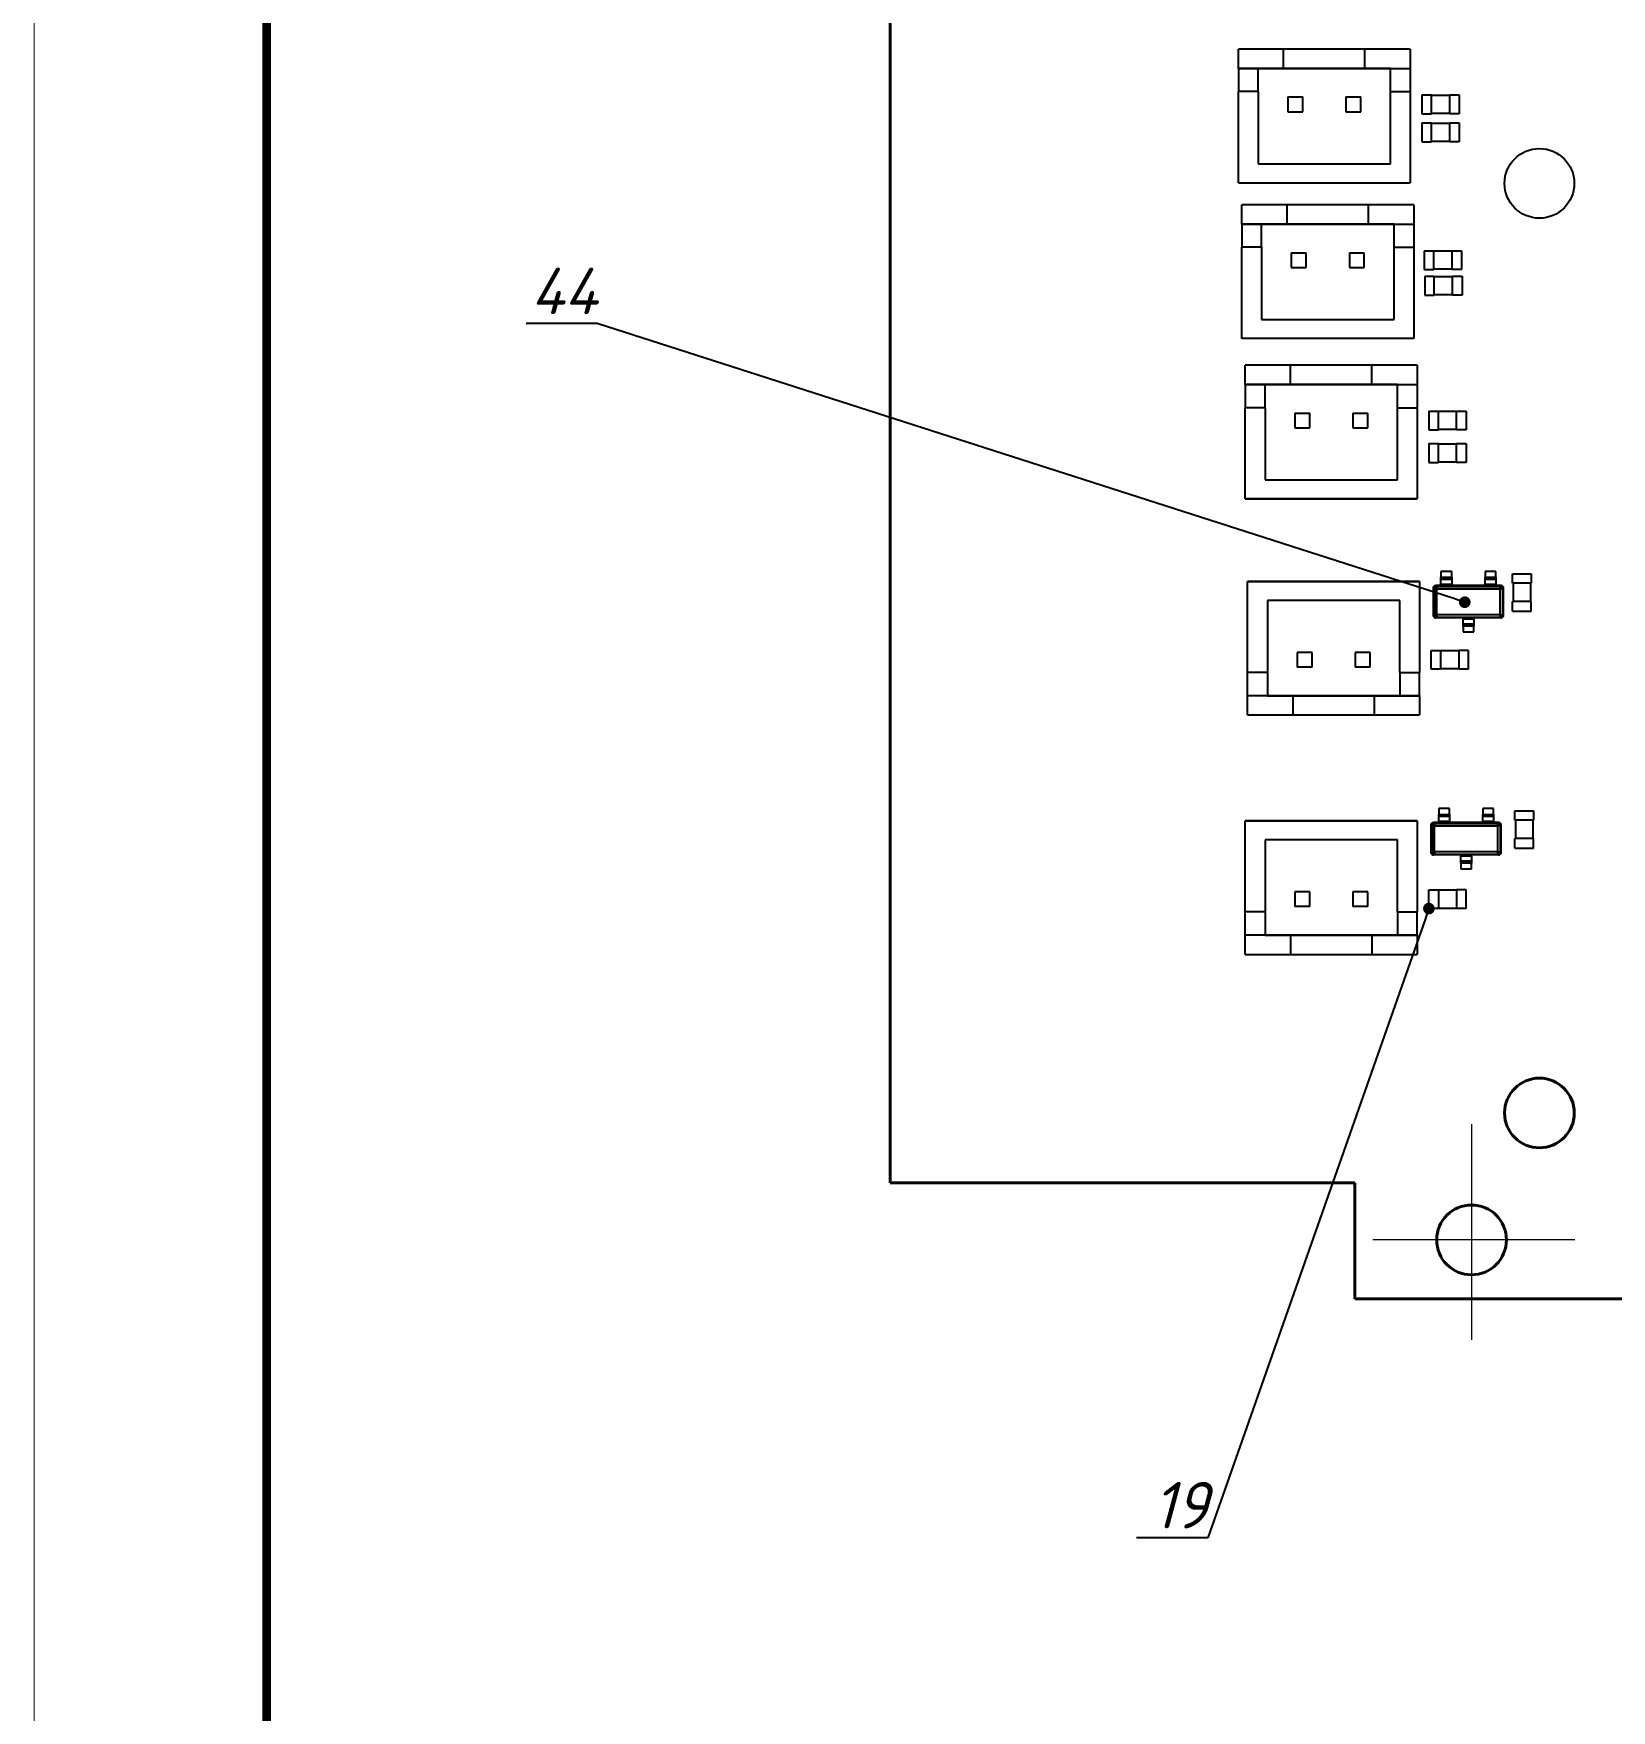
# Paper-space layout 'Layout1' of a CAD drawing. Header units: millimetres. Extents: x 0 to 841, y 0 to 594.
# Drawn here: x 0 to 135.8, y 297 to 441.4 of the extents above; entities that cross this region are included whole.
import ezdxf
from ezdxf import colors
from ezdxf.entities.mleader import LeaderData, LeaderLine
from ezdxf.math import Vec2, Vec3

# ---------------------------------------------------------------- set-up
doc = ezdxf.new("R2010")
doc.units = ezdxf.units.MM
doc.layers.get('0').update_dxf_attribs({"lineweight": 50})
doc.styles.add('GOST-2.304_Type-B_italic', font='GOST Common Italic.ttf')

# ---------------------------------------------------------------- blocks, each defined once
blk = doc.blocks.new('_Dot')
at = {"color": 0, "linetype": 'ByBlock', "lineweight": -2}
blk.add_line((-0.5, 0), (-1, 0), dxfattribs=at)
at = {"color": 0, "linetype": 'ByBlock', "lineweight": 90, "const_width": 0.5}
blk.add_lwpolyline([(-0.25, 0, 1), (0.25, 0, 1)], format="xyb", close=True, dxfattribs=at)

psp = doc.layouts.get("Layout1")

# ---------------------------------------------------------------- linework, layer by layer
at = {"color": 18, "linetype": 'Continuous', "lineweight": 40, "true_color": 0x000000}
for p, q in [((73.712, 342.451), (73.712, 522.449)), ((113.712, 342.451), (73.712, 342.451)), ((113.712, 332.451), (113.712, 342.451)), ((273.71, 332.451), (113.712, 332.451))]:
    psp.add_line(p, q, dxfattribs=at)
at = {"color": 18, "linetype": 'Continuous', "lineweight": 25, "true_color": 0x000000}
for p, q in [((107.58, 440.005), (103.68, 440.005)), ((103.68, 438.355), (103.68, 440.005)), ((107.58, 438.355), (107.58, 440.005)), ((114.58, 440.005), (107.58, 440.005)), ((118.48, 440.005), (114.58, 440.005)), ((114.58, 438.355), (114.58, 440.005)), ((118.48, 440.005), (118.48, 438.355)), ((103.68, 438.355), (107.58, 438.355)), ((105.38, 438.355), (103.68, 438.355)), ((103.68, 438.355), (103.68, 436.355)), ((116.78, 438.355), (105.38, 438.355)), ((105.38, 436.355), (105.38, 438.355)), ((107.58, 438.355), (114.58, 438.355)), ((114.58, 438.355), (118.48, 438.355)), ((116.78, 438.355), (118.48, 438.355)), ((116.78, 436.355), (116.78, 438.355)), ((118.48, 438.355), (118.48, 438.355)), ((118.48, 438.355), (118.48, 436.355)), ((105.38, 436.355), (103.68, 436.355)), ((103.68, 428.505), (103.68, 436.355)), ((105.38, 436.355), (105.38, 430.155)), ((107.94, 435.895), (109.22, 435.895)), ((107.94, 435.895), (107.94, 434.615)), ((109.22, 434.615), (109.22, 435.895)), ((112.94, 435.895), (114.22, 435.895)), ((112.94, 435.895), (112.94, 434.615)), ((114.22, 434.615), (114.22, 435.895)), ((116.78, 436.355), (118.48, 436.355)), ((116.78, 430.155), (116.78, 436.355)), ((118.48, 436.355), (118.48, 428.505)), ((119.48, 436.067), (119.48, 434.443)), ((119.48, 436.067), (120.292, 436.067)), ((120.292, 434.443), (120.292, 436.067)), ((121.868, 436.017), (120.292, 436.017)), ((121.868, 436.067), (122.68, 436.067)), ((121.868, 434.443), (121.868, 436.067)), ((122.68, 436.067), (122.68, 434.443)), ((107.94, 434.615), (109.22, 434.615)), ((112.94, 434.615), (114.22, 434.615)), ((119.48, 434.443), (120.292, 434.443)), ((120.292, 434.493), (121.868, 434.493)), ((122.68, 434.443), (121.868, 434.443)), ((119.48, 433.667), (119.48, 432.043)), ((119.48, 433.667), (120.292, 433.667)), ((120.292, 432.043), (120.292, 433.667)), ((121.868, 433.617), (120.292, 433.617)), ((121.868, 433.667), (122.68, 433.667)), ((121.868, 432.043), (121.868, 433.667)), ((122.68, 433.667), (122.68, 432.043)), ((119.48, 432.043), (120.292, 432.043)), ((120.292, 432.093), (121.868, 432.093)), ((122.68, 432.043), (121.868, 432.043)), ((105.38, 430.155), (116.78, 430.155)), ((103.68, 428.505), (118.48, 428.505)), ((107.88, 426.605), (103.98, 426.605)), ((103.98, 424.955), (103.98, 426.605)), ((107.88, 424.955), (107.88, 426.605)), ((114.88, 426.605), (107.88, 426.605)), ((118.78, 426.605), (114.88, 426.605)), ((114.88, 424.955), (114.88, 426.605)), ((118.78, 426.605), (118.78, 424.955)), ((105.68, 424.955), (103.98, 424.955)), ((103.98, 424.955), (107.88, 424.955)), ((103.98, 424.955), (103.98, 422.955)), ((117.08, 424.955), (105.68, 424.955)), ((105.68, 422.955), (105.68, 424.955)), ((107.88, 424.955), (114.88, 424.955)), ((114.88, 424.955), (118.78, 424.955)), ((117.08, 424.955), (118.78, 424.955)), ((117.08, 422.955), (117.08, 424.955)), ((118.78, 424.955), (118.78, 422.955)), ((103.98, 415.105), (103.98, 422.955)), ((105.68, 422.955), (103.98, 422.955)), ((105.68, 422.955), (105.68, 416.755)), ((117.08, 422.955), (118.78, 422.955)), ((117.08, 416.755), (117.08, 422.955)), ((118.78, 422.955), (118.78, 415.105)), ((108.24, 422.495), (109.52, 422.495)), ((108.24, 422.495), (108.24, 421.215)), ((109.52, 421.215), (109.52, 422.495)), ((113.24, 422.495), (114.52, 422.495)), ((113.24, 422.495), (113.24, 421.215)), ((114.52, 421.215), (114.52, 422.495)), ((119.68, 422.667), (119.68, 421.043)), ((119.68, 422.667), (120.492, 422.667)), ((120.492, 421.043), (120.492, 422.667)), ((122.068, 422.617), (120.492, 422.617)), ((122.068, 422.667), (122.88, 422.667)), ((122.068, 421.043), (122.068, 422.667)), ((122.88, 422.667), (122.88, 421.043)), ((108.24, 421.215), (109.52, 421.215)), ((113.24, 421.215), (114.52, 421.215)), ((119.68, 421.043), (120.492, 421.043)), ((119.73, 420.467), (119.73, 418.843)), ((119.73, 420.467), (120.542, 420.467)), ((120.492, 421.093), (122.068, 421.093)), ((120.542, 418.843), (120.542, 420.467)), ((122.118, 420.417), (120.542, 420.417)), ((122.88, 421.043), (122.068, 421.043)), ((122.118, 418.843), (122.118, 420.467)), ((122.118, 420.467), (122.93, 420.467)), ((122.93, 420.467), (122.93, 418.843)), ((119.73, 418.843), (120.542, 418.843)), ((120.542, 418.893), (122.118, 418.893)), ((122.93, 418.843), (122.118, 418.843)), ((105.68, 416.755), (117.08, 416.755)), ((118.78, 415.105), (103.98, 415.105)), ((108.18, 412.805), (104.28, 412.805)), ((104.28, 411.155), (104.28, 412.805)), ((108.18, 411.155), (108.18, 412.805)), ((115.18, 412.805), (108.18, 412.805)), ((119.08, 412.805), (115.18, 412.805)), ((115.18, 411.155), (115.18, 412.805)), ((119.08, 412.805), (119.08, 411.155)), ((105.98, 411.155), (104.28, 411.155)), ((104.28, 411.155), (108.18, 411.155)), ((104.28, 411.155), (104.28, 411.155)), ((104.28, 411.155), (104.28, 409.155)), ((117.38, 411.155), (105.98, 411.155)), ((105.98, 409.155), (105.98, 411.155)), ((108.18, 411.155), (115.18, 411.155)), ((115.18, 411.155), (119.08, 411.155)), ((117.38, 411.155), (119.08, 411.155)), ((117.38, 409.155), (117.38, 411.155)), ((119.08, 411.155), (119.08, 409.155)), ((104.28, 401.305), (104.28, 409.155)), ((105.98, 409.155), (104.28, 409.155)), ((105.98, 409.155), (105.98, 402.955)), ((108.54, 408.695), (109.82, 408.695)), ((108.54, 408.695), (108.54, 407.415)), ((109.82, 407.415), (109.82, 408.695)), ((113.54, 408.695), (114.82, 408.695)), ((113.54, 408.695), (113.54, 407.415)), ((114.82, 407.415), (114.82, 408.695)), ((117.38, 409.155), (119.08, 409.155)), ((117.38, 402.955), (117.38, 409.155)), ((119.08, 409.155), (119.08, 401.305)), ((120.08, 408.867), (120.08, 407.243)), ((120.08, 408.867), (120.892, 408.867)), ((120.892, 407.243), (120.892, 408.867)), ((122.468, 408.817), (120.892, 408.817)), ((122.468, 408.867), (123.28, 408.867)), ((122.468, 407.243), (122.468, 408.867)), ((123.28, 408.867), (123.28, 407.243)), ((108.54, 407.415), (109.82, 407.415)), ((113.54, 407.415), (114.82, 407.415)), ((120.08, 407.243), (120.892, 407.243)), ((120.892, 407.293), (122.468, 407.293)), ((123.28, 407.243), (122.468, 407.243)), ((120.08, 406.067), (120.08, 404.443)), ((120.08, 406.067), (120.892, 406.067)), ((120.892, 404.443), (120.892, 406.067)), ((122.468, 406.017), (120.892, 406.017)), ((122.468, 404.443), (122.468, 406.067)), ((122.468, 406.067), (123.28, 406.067)), ((123.28, 406.067), (123.28, 404.443)), ((120.08, 404.443), (120.892, 404.443)), ((120.892, 404.493), (122.468, 404.493)), ((123.28, 404.443), (122.468, 404.443)), ((105.98, 402.955), (117.38, 402.955)), ((119.08, 401.305), (104.28, 401.305)), ((104.28, 401.305), (119.08, 401.305)), ((119.08, 401.305), (119.08, 401.305)), ((104.48, 394.205), (104.48, 394.205)), ((104.48, 394.205), (119.28, 394.205)), ((119.28, 394.205), (104.48, 394.205)), ((104.48, 386.355), (104.48, 394.205)), ((119.28, 394.205), (119.28, 386.355)), ((122.04, 395.055), (121.12, 395.055)), ((121.12, 395.055), (121.12, 394.555)), ((121.12, 394.555), (122.04, 394.555)), ((121.12, 394.355), (121.12, 394.555)), ((122.04, 394.355), (121.12, 394.355)), ((121.12, 393.955), (121.12, 394.355)), ((122.04, 394.555), (122.04, 395.055)), ((122.04, 394.555), (122.04, 394.355)), ((122.04, 394.355), (122.04, 393.955)), ((125.84, 395.055), (124.92, 395.055)), ((124.92, 395.055), (124.92, 394.555)), ((124.92, 394.555), (125.84, 394.555)), ((124.92, 394.355), (124.92, 394.555)), ((125.84, 394.355), (124.92, 394.355)), ((124.92, 393.955), (124.92, 394.355)), ((125.84, 394.555), (125.84, 395.055)), ((125.84, 394.555), (125.84, 394.355)), ((125.84, 394.355), (125.84, 393.955)), ((127.268, 394.043), (127.268, 394.855)), ((127.268, 394.855), (128.892, 394.855)), ((128.892, 394.043), (127.268, 394.043)), ((127.318, 394.043), (127.318, 392.467)), ((128.842, 392.467), (128.842, 394.043)), ((128.892, 394.855), (128.892, 394.043)), ((120.481, 393.655), (120.48, 393.655)), ((120.48, 393.655), (120.48, 391.255)), ((120.481, 393.655), (120.561, 393.575)), ((120.481, 391.255), (120.481, 393.655)), ((120.76, 393.575), (120.561, 393.575)), ((120.561, 393.575), (120.561, 391.335)), ((120.68, 393.855), (120.68, 393.854)), ((121.12, 393.855), (120.68, 393.855)), ((120.68, 393.854), (120.76, 393.774)), ((120.68, 393.854), (126.28, 393.854)), ((120.76, 393.774), (120.76, 393.575)), ((120.76, 393.774), (126.2, 393.774)), ((120.76, 393.575), (126.2, 393.575)), ((120.76, 391.335), (120.76, 393.575)), ((121.12, 393.955), (122.04, 393.955)), ((121.12, 393.955), (121.12, 393.855)), ((122.04, 393.855), (121.12, 393.855)), ((122.04, 393.855), (122.04, 393.955)), ((124.92, 393.855), (122.04, 393.855)), ((124.92, 393.955), (125.84, 393.955)), ((124.92, 393.955), (124.92, 393.855)), ((125.84, 393.855), (124.92, 393.855)), ((125.84, 393.855), (125.84, 393.955)), ((126.28, 393.855), (125.84, 393.855)), ((126.2, 393.774), (126.28, 393.854)), ((126.2, 393.575), (126.2, 393.774)), ((126.2, 391.335), (126.2, 393.575)), ((126.399, 393.575), (126.2, 393.575)), ((126.333, 393.848), (126.277, 393.855)), ((126.28, 393.854), (126.28, 393.855)), ((126.479, 393.655), (126.399, 393.575)), ((126.399, 393.575), (126.399, 391.335)), ((126.479, 393.655), (126.479, 391.255)), ((126.48, 393.655), (126.479, 393.655)), ((126.48, 393.655), (126.48, 391.255)), ((117.58, 392.555), (106.18, 392.555)), ((106.18, 392.555), (106.18, 386.355)), ((117.58, 386.355), (117.58, 392.555)), ((120.48, 391.258), (120.487, 391.202)), ((120.48, 391.255), (120.481, 391.255)), ((120.561, 391.335), (120.481, 391.255)), ((120.561, 391.335), (120.76, 391.335)), ((120.68, 391.056), (120.76, 391.136)), ((126.2, 391.335), (120.76, 391.335)), ((120.76, 391.335), (120.76, 391.136)), ((120.76, 391.136), (126.2, 391.136)), ((126.2, 391.335), (126.399, 391.335)), ((126.2, 391.136), (126.2, 391.335)), ((126.2, 391.136), (126.28, 391.056)), ((126.399, 391.335), (126.479, 391.255)), ((126.473, 391.202), (126.48, 391.258)), ((126.479, 391.255), (126.48, 391.255)), ((128.892, 392.467), (127.268, 392.467)), ((127.268, 391.655), (127.268, 392.467)), ((127.268, 391.655), (128.892, 391.655)), ((128.892, 391.655), (128.892, 392.467)), ((126.28, 391.056), (120.68, 391.056)), ((120.68, 391.056), (120.68, 391.055)), ((123.02, 391.055), (120.68, 391.055)), ((123.02, 391.055), (123.94, 391.055)), ((123.02, 391.055), (123.02, 390.955)), ((123.94, 390.955), (123.02, 390.955)), ((123.02, 390.555), (123.02, 390.955)), ((123.02, 390.555), (123.94, 390.555)), ((123.02, 390.355), (123.02, 390.555)), ((123.94, 390.355), (123.02, 390.355)), ((123.02, 390.355), (123.02, 389.855)), ((123.02, 389.855), (123.94, 389.855)), ((123.94, 390.955), (123.94, 391.055)), ((126.28, 391.055), (123.94, 391.055)), ((123.94, 390.955), (123.94, 390.555)), ((123.94, 390.555), (123.94, 390.355)), ((123.94, 389.855), (123.94, 390.355)), ((126.28, 391.055), (126.28, 391.056)), ((120.28, 388.267), (121.092, 388.267)), ((120.28, 386.643), (120.28, 388.267)), ((121.092, 388.267), (121.092, 386.643)), ((122.668, 388.267), (122.668, 386.643)), ((123.48, 388.267), (122.668, 388.267)), ((123.48, 386.643), (123.48, 388.267)), ((110.02, 388.095), (108.74, 388.095)), ((108.74, 388.095), (108.74, 386.815)), ((110.02, 386.815), (108.74, 386.815)), ((110.02, 386.815), (110.02, 388.095)), ((113.74, 388.095), (113.74, 386.815)), ((115.02, 388.095), (113.74, 388.095)), ((115.02, 386.815), (113.74, 386.815)), ((115.02, 386.815), (115.02, 388.095)), ((122.668, 388.217), (121.092, 388.217)), ((106.18, 386.355), (104.48, 386.355)), ((104.48, 384.355), (104.48, 386.355)), ((106.18, 386.355), (106.18, 384.355)), ((117.58, 386.355), (119.28, 386.355)), ((117.58, 386.355), (117.58, 384.355)), ((119.28, 384.355), (119.28, 386.355)), ((121.092, 386.643), (120.28, 386.643)), ((121.092, 386.693), (122.668, 386.693)), ((123.48, 386.643), (122.668, 386.643)), ((108.38, 384.355), (104.48, 384.355)), ((104.48, 382.705), (104.48, 384.355)), ((106.18, 384.355), (104.48, 384.355)), ((106.18, 384.355), (117.58, 384.355)), ((108.38, 384.355), (108.38, 382.705)), ((115.38, 384.355), (108.38, 384.355)), ((119.28, 384.355), (115.38, 384.355)), ((115.38, 384.355), (115.38, 382.705)), ((117.58, 384.355), (119.28, 384.355)), ((119.28, 384.355), (119.28, 382.705)), ((104.48, 382.705), (108.38, 382.705)), ((108.38, 382.705), (115.38, 382.705)), ((115.38, 382.705), (119.28, 382.705)), ((121.84, 374.655), (120.92, 374.655)), ((120.92, 374.655), (120.92, 374.155)), ((120.92, 374.155), (121.84, 374.155)), ((120.92, 373.955), (120.92, 374.155)), ((121.84, 373.955), (120.92, 373.955)), ((120.92, 373.555), (120.92, 373.955)), ((121.84, 374.155), (121.84, 374.655)), ((121.84, 374.155), (121.84, 373.955)), ((121.84, 373.955), (121.84, 373.555)), ((125.64, 374.655), (124.72, 374.655)), ((124.72, 374.655), (124.72, 374.155)), ((124.72, 374.155), (125.64, 374.155)), ((124.72, 373.955), (124.72, 374.155)), ((125.64, 373.955), (124.72, 373.955)), ((124.72, 373.555), (124.72, 373.955)), ((125.64, 374.155), (125.64, 374.655)), ((125.64, 374.155), (125.64, 373.955)), ((125.64, 373.955), (125.64, 373.555)), ((127.468, 373.643), (127.468, 374.455)), ((127.468, 374.455), (129.092, 374.455)), ((129.092, 374.455), (129.092, 373.643)), ((119.08, 373.605), (104.28, 373.605)), ((104.28, 365.755), (104.28, 373.605)), ((104.28, 373.605), (119.08, 373.605)), ((104.28, 373.605), (104.28, 373.605)), ((119.08, 373.605), (119.08, 365.755)), ((120.281, 373.255), (120.28, 373.255)), ((120.28, 373.255), (120.28, 370.855)), ((120.281, 373.255), (120.361, 373.175)), ((120.281, 370.855), (120.281, 373.255)), ((120.56, 373.175), (120.361, 373.175)), ((120.361, 373.175), (120.361, 370.935)), ((120.48, 373.455), (120.48, 373.454)), ((120.92, 373.455), (120.48, 373.455)), ((120.48, 373.454), (120.56, 373.374)), ((120.48, 373.454), (126.08, 373.454)), ((120.56, 373.374), (120.56, 373.175)), ((120.56, 373.374), (126, 373.374)), ((120.56, 370.935), (120.56, 373.175)), ((120.56, 373.175), (126, 373.175)), ((120.92, 373.555), (121.84, 373.555)), ((120.92, 373.555), (120.92, 373.455)), ((121.84, 373.455), (120.92, 373.455)), ((121.84, 373.455), (121.84, 373.555)), ((124.72, 373.455), (121.84, 373.455)), ((124.72, 373.555), (125.64, 373.555)), ((124.72, 373.555), (124.72, 373.455)), ((125.64, 373.455), (124.72, 373.455)), ((125.64, 373.455), (125.64, 373.555)), ((126.08, 373.455), (125.64, 373.455)), ((126, 373.374), (126.08, 373.454)), ((126, 373.175), (126, 373.374)), ((126, 370.935), (126, 373.175)), ((126.199, 373.175), (126, 373.175)), ((126.133, 373.448), (126.077, 373.455)), ((126.08, 373.454), (126.08, 373.455)), ((126.279, 373.255), (126.199, 373.175)), ((126.199, 373.175), (126.199, 370.935)), ((126.279, 373.255), (126.279, 370.855)), ((126.28, 373.255), (126.279, 373.255)), ((126.28, 373.255), (126.28, 370.855)), ((129.092, 373.643), (127.468, 373.643)), ((127.518, 373.643), (127.518, 372.067)), ((129.042, 372.067), (129.042, 373.643)), ((117.38, 371.955), (105.98, 371.955)), ((105.98, 371.955), (105.98, 365.755)), ((117.38, 365.755), (117.38, 371.955)), ((120.361, 370.935), (120.281, 370.855)), ((120.361, 370.935), (120.56, 370.935)), ((126, 370.935), (120.56, 370.935)), ((120.56, 370.935), (120.56, 370.736)), ((126, 370.736), (126, 370.935)), ((126, 370.935), (126.199, 370.935)), ((126.199, 370.935), (126.279, 370.855)), ((129.092, 372.067), (127.468, 372.067)), ((127.468, 371.255), (127.468, 372.067)), ((127.468, 371.255), (129.092, 371.255)), ((129.092, 371.255), (129.092, 372.067)), ((120.28, 370.858), (120.287, 370.803)), ((120.28, 370.855), (120.281, 370.855)), ((120.48, 370.656), (120.56, 370.736)), ((126.08, 370.656), (120.48, 370.656)), ((120.48, 370.656), (120.48, 370.655)), ((122.82, 370.655), (120.48, 370.655)), ((120.56, 370.736), (126, 370.736)), ((122.82, 370.655), (122.82, 370.555)), ((122.82, 370.655), (123.74, 370.655)), ((123.74, 370.555), (122.82, 370.555)), ((122.82, 370.155), (122.82, 370.555)), ((122.82, 370.155), (123.74, 370.155)), ((122.82, 369.955), (122.82, 370.155)), ((123.74, 369.955), (122.82, 369.955)), ((122.82, 369.955), (122.82, 369.455)), ((123.74, 370.555), (123.74, 370.655)), ((126.08, 370.655), (123.74, 370.655)), ((123.74, 370.555), (123.74, 370.155)), ((123.74, 370.155), (123.74, 369.955)), ((123.74, 369.455), (123.74, 369.955)), ((126, 370.736), (126.08, 370.656)), ((126.08, 370.655), (126.08, 370.656)), ((126.273, 370.803), (126.28, 370.858)), ((126.279, 370.855), (126.28, 370.855)), ((122.82, 369.455), (123.74, 369.455)), ((109.82, 367.495), (108.54, 367.495)), ((108.54, 367.495), (108.54, 366.215)), ((109.82, 366.215), (109.82, 367.495)), ((114.82, 367.495), (113.54, 367.495)), ((113.54, 367.495), (113.54, 366.215)), ((114.82, 366.215), (114.82, 367.495)), ((120.08, 366.043), (120.08, 367.667)), ((120.08, 367.667), (120.892, 367.667)), ((120.892, 367.667), (120.892, 366.043)), ((122.468, 367.617), (120.892, 367.617)), ((122.468, 367.667), (122.468, 366.043)), ((123.28, 367.667), (122.468, 367.667)), ((123.28, 366.043), (123.28, 367.667)), ((105.98, 365.755), (104.28, 365.755)), ((104.28, 363.755), (104.28, 365.755)), ((105.98, 365.755), (105.98, 363.755)), ((109.82, 366.215), (108.54, 366.215)), ((114.82, 366.215), (113.54, 366.215)), ((117.38, 365.755), (119.08, 365.755)), ((117.38, 365.755), (117.38, 363.755)), ((119.08, 363.755), (119.08, 365.755)), ((120.892, 366.043), (120.08, 366.043)), ((120.892, 366.093), (122.468, 366.093)), ((123.28, 366.043), (122.468, 366.043)), ((108.18, 363.755), (104.28, 363.755)), ((104.28, 362.105), (104.28, 363.755)), ((105.98, 363.755), (104.28, 363.755)), ((105.98, 363.755), (117.38, 363.755)), ((108.18, 363.755), (108.18, 362.105)), ((115.18, 363.755), (108.18, 363.755)), ((119.08, 363.755), (115.18, 363.755)), ((115.18, 363.755), (115.18, 362.105)), ((117.38, 363.755), (119.08, 363.755)), ((119.08, 363.755), (119.08, 362.105)), ((104.28, 362.105), (108.18, 362.105)), ((108.18, 362.105), (115.18, 362.105)), ((115.18, 362.105), (119.08, 362.105))]:
    psp.add_line(p, q, dxfattribs=at)
at = {"color": 18, "lineweight": 20, "true_color": 0x000000}
for p, q in [((123.748, 347.479), (123.748, 328.935)), ((132.65, 337.529), (115.25, 337.529))]:
    psp.add_line(p, q, dxfattribs=at)
at = {"color": 18, "lineweight": 40, "true_color": 0x000000}
for points, const_width in [([(0.05, 594.007), (841.007, 594.007), (841.007, 0.05), (0.05, 0.05), (0.05, 594.007)], 0.0991), ([(20.05, 5.007), (20.05, 589.007)], 0.749)]:
    psp.add_lwpolyline(points, dxfattribs=dict(at, const_width=const_width))
at = {"color": 18, "linetype": 'Continuous', "lineweight": 25, "true_color": 0x000000}
psp.add_circle((129.59, 428.461), 3, dxfattribs=at)
at = {"color": 18, "linetype": 'Continuous', "lineweight": 40, "true_color": 0x000000}
for centre in [(129.59, 348.451), (123.748, 337.529)]:
    psp.add_circle(centre, 3, dxfattribs=at)
at = {"color": 18, "linetype": 'Continuous', "lineweight": 25, "true_color": 0x000000}
for centre, radius, start, end in [((120.762, 393.573), 0.201, 90.72866, 179.26705), ((126.197, 393.573), 0.201, 0.73295, 89.27134), ((120.762, 391.338), 0.201, 180.73295, 269.27134), ((126.197, 391.338), 0.201, 270.72866, 359.26705), ((120.562, 373.173), 0.201, 90.73023, 179.27192), ((125.997, 373.173), 0.202, 0.73241, 89.26545), ((120.562, 370.938), 0.201, 180.72592, 269.27194), ((125.997, 370.938), 0.201, 270.73239, 359.26976)]:
    psp.add_arc(centre, radius, start, end, dxfattribs=at)
for points, knots in [([(120.48, 393.655), (120.483, 393.681), (120.489, 393.734), (120.535, 393.8), (120.601, 393.846), (120.654, 393.852), (120.68, 393.855)], [0, 0, 0, 0, 0.2500102, 0.4999817, 0.7499663, 1, 1, 1, 1]), ([(120.481, 393.655), (120.484, 393.681), (120.491, 393.733), (120.537, 393.798), (120.602, 393.845), (120.654, 393.851), (120.68, 393.854)], [0, 0, 0, 0, 0.2499881, 0.4999907, 0.7499933, 1, 1, 1, 1]), ([(120.481, 393.655), (120.484, 393.681), (120.491, 393.733), (120.537, 393.798), (120.602, 393.845), (120.654, 393.851), (120.68, 393.854)], [0, 0, 0, 0, 0.2499881, 0.4999907, 0.7499933, 1, 1, 1, 1]), ([(126.28, 393.855), (126.306, 393.852), (126.358, 393.846), (126.425, 393.8), (126.471, 393.734), (126.477, 393.681), (126.48, 393.655)], [0, 0, 0, 0, 0.2500337, 0.5000183, 0.7499898, 1, 1, 1, 1]), ([(126.28, 393.854), (126.306, 393.851), (126.357, 393.845), (126.423, 393.798), (126.469, 393.733), (126.475, 393.681), (126.479, 393.655)], [0, 0, 0, 0, 0.2500067, 0.5000093, 0.7500119, 1, 1, 1, 1]), ([(126.28, 393.854), (126.306, 393.851), (126.357, 393.845), (126.423, 393.798), (126.469, 393.733), (126.475, 393.681), (126.479, 393.655)], [0, 0, 0, 0, 0.2500067, 0.5000093, 0.7500119, 1, 1, 1, 1]), ([(120.68, 391.055), (120.654, 391.058), (120.601, 391.064), (120.535, 391.111), (120.489, 391.177), (120.483, 391.229), (120.48, 391.255)], [0, 0, 0, 0, 0.25003106, 0.50001779, 0.75001111, 1, 1, 1, 1]), ([(120.481, 391.255), (120.484, 391.229), (120.491, 391.178), (120.537, 391.112), (120.602, 391.066), (120.654, 391.06), (120.68, 391.056)], [0, 0, 0, 0, 0.2499881, 0.4999907, 0.7499933, 1, 1, 1, 1]), ([(120.68, 391.056), (120.654, 391.06), (120.602, 391.066), (120.537, 391.112), (120.491, 391.178), (120.484, 391.229), (120.481, 391.255)], [0, 0, 0, 0, 0.2500067, 0.5000093, 0.7500119, 1, 1, 1, 1]), ([(126.28, 391.056), (126.306, 391.06), (126.357, 391.066), (126.423, 391.112), (126.469, 391.178), (126.475, 391.229), (126.479, 391.255)], [0, 0, 0, 0, 0.2500067, 0.5000093, 0.7500119, 1, 1, 1, 1]), ([(126.48, 391.255), (126.477, 391.229), (126.471, 391.177), (126.425, 391.111), (126.358, 391.064), (126.306, 391.058), (126.28, 391.055)], [0, 0, 0, 0, 0.24998889, 0.49998221, 0.74996894, 1, 1, 1, 1]), ([(126.479, 391.255), (126.475, 391.229), (126.469, 391.178), (126.423, 391.112), (126.357, 391.066), (126.306, 391.06), (126.28, 391.056)], [0, 0, 0, 0, 0.2499881, 0.4999907, 0.7499933, 1, 1, 1, 1]), ([(120.28, 373.255), (120.283, 373.282), (120.289, 373.334), (120.335, 373.4), (120.401, 373.446), (120.454, 373.452), (120.48, 373.455)], [0, 0, 0, 0, 0.250012, 0.4999852, 0.7500114, 1, 1, 1, 1]), ([(120.281, 373.255), (120.284, 373.281), (120.291, 373.333), (120.337, 373.398), (120.402, 373.445), (120.454, 373.451), (120.48, 373.454)], [0, 0, 0, 0, 0.2500054, 0.5000185, 0.7499849, 1, 1, 1, 1]), ([(120.281, 373.255), (120.284, 373.281), (120.291, 373.333), (120.337, 373.398), (120.402, 373.445), (120.454, 373.451), (120.48, 373.454)], [0, 0, 0, 0, 0.2500054, 0.5000185, 0.7499849, 1, 1, 1, 1]), ([(126.08, 373.455), (126.106, 373.452), (126.158, 373.446), (126.225, 373.4), (126.271, 373.334), (126.277, 373.282), (126.28, 373.255)], [0, 0, 0, 0, 0.2499919, 0.4999817, 0.7499847, 1, 1, 1, 1]), ([(126.08, 373.454), (126.106, 373.451), (126.157, 373.445), (126.223, 373.398), (126.269, 373.333), (126.275, 373.281), (126.279, 373.255)], [0, 0, 0, 0, 0.2500194, 0.49999, 0.7499806, 1, 1, 1, 1]), ([(126.08, 373.454), (126.106, 373.451), (126.157, 373.445), (126.223, 373.398), (126.269, 373.333), (126.275, 373.281), (126.279, 373.255)], [0, 0, 0, 0, 0.2500194, 0.49999, 0.7499806, 1, 1, 1, 1]), ([(120.48, 370.655), (120.454, 370.658), (120.401, 370.664), (120.335, 370.711), (120.289, 370.777), (120.283, 370.829), (120.28, 370.855)], [0, 0, 0, 0, 0.24998016, 0.50000252, 0.74999177, 1, 1, 1, 1]), ([(120.281, 370.855), (120.284, 370.829), (120.291, 370.778), (120.337, 370.712), (120.402, 370.666), (120.454, 370.66), (120.48, 370.656)], [0, 0, 0, 0, 0.2500032, 0.5000142, 0.7499919, 1, 1, 1, 1]), ([(120.48, 370.656), (120.454, 370.66), (120.402, 370.666), (120.337, 370.712), (120.291, 370.778), (120.284, 370.829), (120.281, 370.855)], [0, 0, 0, 0, 0.2500081, 0.4999858, 0.7499968, 1, 1, 1, 1]), ([(126.08, 370.656), (126.106, 370.66), (126.157, 370.666), (126.223, 370.712), (126.269, 370.778), (126.275, 370.829), (126.279, 370.855)], [0, 0, 0, 0, 0.2500124, 0.4999943, 0.7499827, 1, 1, 1, 1]), ([(126.28, 370.855), (126.277, 370.829), (126.271, 370.777), (126.225, 370.711), (126.158, 370.664), (126.106, 370.658), (126.08, 370.655)], [0, 0, 0, 0, 0.25001152, 0.50003059, 0.75001654, 1, 1, 1, 1]), ([(126.279, 370.855), (126.275, 370.829), (126.269, 370.778), (126.223, 370.712), (126.157, 370.666), (126.106, 370.66), (126.08, 370.656)], [0, 0, 0, 0, 0.2500173, 0.5000057, 0.7499876, 1, 1, 1, 1])]:
    psp.add_open_spline(points, degree=3, knots=knots, dxfattribs=at)

# ---------------------------------------------------------------- leaders
at = {"color": 18, "lineweight": 20, "true_color": 0x000000}
ml = psp.add_multileader_mtext('Standard', dxfattribs=at)
ml.set_content('12', color=(0, 0, 0), style='GOST-2.304_Type-B_italic')
ml.set_leader_properties()
ml.set_arrow_properties(name='DOT')
ml.build(insert=Vec2(0, 0))
ml.multileader.update_dxf_attribs({"text_left_attachment_type": 6, "text_right_attachment_type": 6, "dogleg_length": 0, "arrow_head_size": 1})
ctx = ml.context
ctx.base_point, ctx.arrow_head_size, ctx.landing_gap_size, ctx.plane_origin = Vec3(113.587, 556.88), 1, 0, Vec3(175.685, 385.934)
ctx.left_attachment, ctx.right_attachment, ctx.text_align_type = 6, 6, 2
notes = []
notes.append((ctx, [(0, (1, 1, 0), (117.757, 556.88), (-1, 0), 0, [(0, [(199.155, 382.062)], 0, [])])]))
ctx.mtext.insert, ctx.mtext.alignment, ctx.mtext.flow_direction = Vec3(117.757, 561.68), 3, 5
ml = psp.add_multileader_mtext('Standard', dxfattribs=at)
ml.set_content('44', color=(0, 0, 0), style='GOST-2.304_Type-B_italic')
ml.set_leader_properties()
ml.set_arrow_properties(name='DOT')
ml.build(insert=Vec2(0, 0))
ml.multileader.update_dxf_attribs({"text_left_attachment_type": 6, "text_right_attachment_type": 6, "dogleg_length": 0, "arrow_head_size": 1})
ctx = ml.context
ctx.base_point, ctx.arrow_head_size, ctx.landing_gap_size, ctx.plane_origin = Vec3(42.731, 416.395), 1, 0, Vec3(120.48, 393.655)
ctx.left_attachment, ctx.right_attachment, ctx.text_align_type = 6, 6, 2
notes.append((ctx, [(0, (1, 1, 0), (48.512, 416.395), (-1, 0), 0, [(0, [(123.165, 392.411)], 0, [])])]))
ctx.mtext.insert, ctx.mtext.alignment, ctx.mtext.flow_direction = Vec3(48.512, 421.195), 3, 5
ml = psp.add_multileader_mtext('Standard', dxfattribs=at)
ml.set_content('19', color=(0, 0, 0), style='GOST-2.304_Type-B_italic')
ml.set_leader_properties()
ml.set_arrow_properties(name='DOT')
ml.build(insert=Vec2(0, 0))
ml.multileader.update_dxf_attribs({"text_left_attachment_type": 6, "text_right_attachment_type": 6, "dogleg_length": 0, "arrow_head_size": 1})
ctx = ml.context
ctx.base_point, ctx.arrow_head_size, ctx.landing_gap_size, ctx.plane_origin = Vec3(96.879, 311.899), 1, 0, Vec3(120.08, 366.043)
ctx.left_attachment, ctx.right_attachment, ctx.text_align_type = 6, 6, 2
notes.append((ctx, [(0, (1, 1, 0), (101.043, 311.899), (-1, 0), 0, [(0, [(120.08, 366.043)], 0, [])])]))
ctx.mtext.insert, ctx.mtext.alignment, ctx.mtext.flow_direction = Vec3(101.043, 316.699), 3, 5
for ctx, leaders in notes:
    for number, flags, end, landing, length, lines in leaders:
        leader = LeaderData()
        leader.index, (leader.has_last_leader_line, leader.has_dogleg_vector, leader.attachment_direction) = number, flags
        leader.last_leader_point, leader.dogleg_vector, leader.dogleg_length = Vec3(end), Vec3(landing), length
        for number, points, colour, breaks in lines:
            line = LeaderLine()
            line.index, line.vertices, line.color, line.breaks = number, Vec3.list(points), colors.encode_raw_color(colour), breaks
            leader.lines.append(line)
        ctx.leaders.append(leader)

doc.saveas('drawing.dxf')
